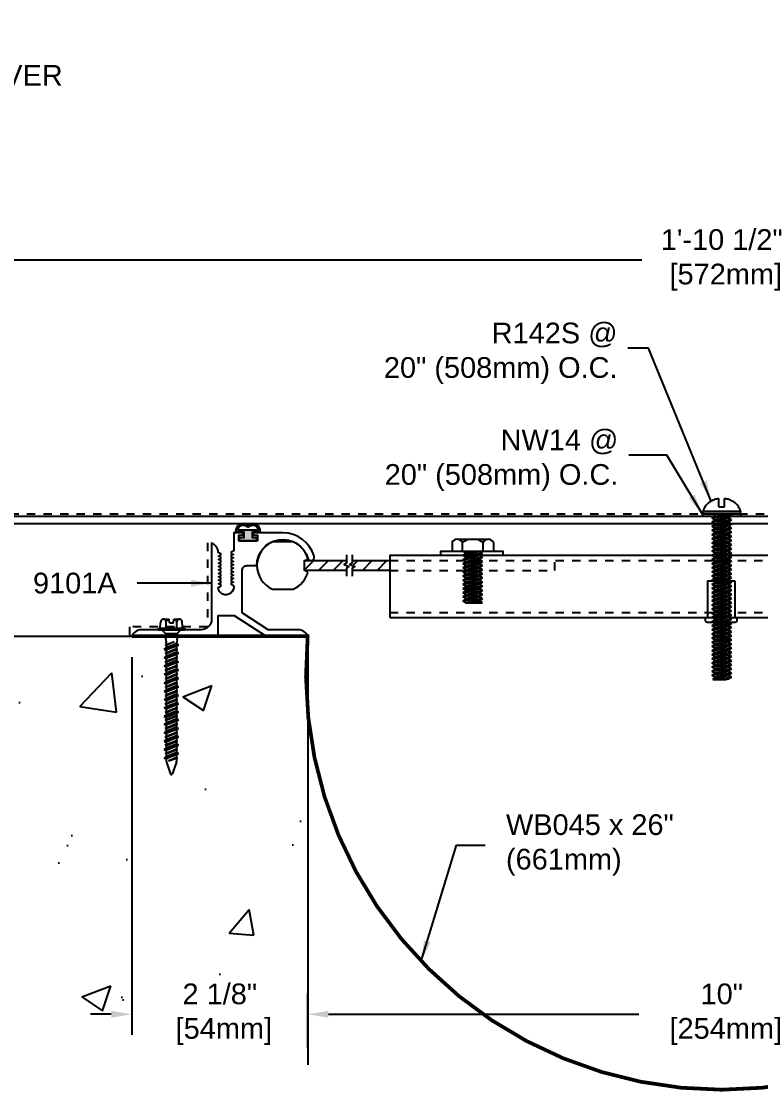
# Model space of a CAD drawing. Header units: inches. Extents: x -2.7 to 69.1, y 1.3 to 14.2.
# Drawn here: x 3.97 to 12.9, y 1.27 to 14.19 of the extents above; entities that cross this region are included whole.
import ezdxf

# ---------------------------------------------------------------- set-up
doc = ezdxf.new("R2010")
doc.units = ezdxf.units.IN
doc.header["$LTSCALE"] = 0.25
doc.header["$MEASUREMENT"] = 0
doc.linetypes.add('DASHED2', pattern=[0.375, 0.25, -0.125])
doc.linetypes.add('HIDDEN', pattern=[0.375, 0.25, -0.125])
for name, color, linetype in [('ANCHORS', 4, 'Continuous'), ('CONDITIONS', 1, 'Continuous'), ('DIMENSIONS', 3, 'Continuous'), ('FILLERS', 2, 'Continuous'), ('METALS', 7, 'Continuous'), ('TEXT', 2, 'Continuous')]:
    doc.layers.add(name, color=color, linetype=linetype)
doc.styles.add('ARIAL', font='arial.ttf')
doc.dimstyles.new('ARIAL', dxfattribs={"dimtxt": 0.25, "dimasz": 0.25, "dimexe": 0.25, "dimexo": 0.25, "dimgap": 0.25, "dimtad": 0, "dimtih": 1, "dimtoh": 1, "dimdec": 4, "dimzin": 3, "dimdsep": 46, "dimlunit": 4, "dimtxsty": 'ARIAL', "dimcen": 0.25, "dimadec": 0, "dimazin": 0, "dimtfac": 1, "dimtdec": 4, "dimtofl": 0, "dimtmove": 0, "dimatfit": 3, "dimfxl": 0, "dimfrac": 2, "dimtolj": 1, "dimtzin": 0, "dimarcsym": 0})

# ---------------------------------------------------------------- blocks, each defined once
blk = doc.blocks.new('TH-316134')
for p, q in [((-0.157, 0.019), (0.157, 0.019)), ((-0.157, 0), (-0.157, 0.019)), ((-0.157, 0), (0.157, 0)), ((-0.135, 0.029), (-0.129, 0.1)), ((-0.115, 0), (-0.07, -0.045)), ((-0.097, 0.127), (-0.027, 0.127)), ((-0.065, 0.019), (-0.065, 0.1)), ((-0.023, 0.083), (-0.027, 0.127)), ((-0.023, 0.083), (0.023, 0.083)), ((0.023, 0.083), (0.027, 0.127)), ((0.027, 0.127), (0.097, 0.127)), ((0.064, 0.019), (0.064, 0.1)), ((0.115, 0), (0.07, -0.045)), ((0.135, 0.029), (0.129, 0.1)), ((0.157, 0.019), (0.157, 0)), ((-0.07, -0.045), (0.07, -0.045)), ((-0.07, -0.045), (-0.07, -0.112)), ((-0.069, -0.122), (-0.063, -0.148)), ((0.069, -0.122), (0.063, -0.148)), ((0.07, -0.045), (0.07, -0.112)), ((-0.086, -0.234), (0.086, -0.184)), ((-0.086, -0.234), (-0.062, -0.221)), ((-0.086, -0.234), (-0.062, -0.247)), ((-0.074, -0.184), (0.032, -0.147)), ((-0.074, -0.184), (-0.062, -0.177)), ((-0.074, -0.184), (-0.062, -0.19)), ((-0.074, -0.285), (0.074, -0.234)), ((0.032, -0.147), (-0.062, -0.19)), ((-0.062, -0.177), (0.032, -0.147)), ((-0.062, -0.157), (-0.062, -0.177)), ((0.062, -0.171), (-0.062, -0.221)), ((-0.062, -0.19), (-0.062, -0.221)), ((0.062, -0.197), (-0.062, -0.247)), ((-0.062, -0.279), (0.062, -0.228)), ((0.062, -0.241), (-0.062, -0.291)), ((-0.062, -0.247), (-0.062, -0.279)), ((0.062, -0.157), (0.062, -0.171)), ((0.086, -0.184), (0.062, -0.171)), ((0.086, -0.184), (0.062, -0.197)), ((0.062, -0.197), (0.062, -0.228)), ((0.074, -0.234), (0.062, -0.228)), ((0.074, -0.234), (0.062, -0.241)), ((0.062, -0.241), (0.062, -0.272)), ((-0.086, -0.336), (0.086, -0.285)), ((-0.086, -0.336), (-0.062, -0.323)), ((-0.086, -0.336), (-0.062, -0.349)), ((-0.086, -0.437), (0.086, -0.387)), ((-0.074, -0.285), (-0.062, -0.279)), ((-0.074, -0.285), (-0.062, -0.291)), ((-0.074, -0.387), (0.074, -0.336)), ((-0.074, -0.387), (-0.062, -0.381)), ((-0.074, -0.387), (-0.062, -0.393)), ((0.062, -0.272), (-0.062, -0.323)), ((-0.062, -0.291), (-0.062, -0.323)), ((0.062, -0.298), (-0.062, -0.349)), ((-0.062, -0.381), (0.062, -0.33)), ((0.062, -0.342), (-0.062, -0.393)), ((-0.062, -0.349), (-0.062, -0.381)), ((0.062, -0.374), (-0.062, -0.425)), ((0.086, -0.285), (0.062, -0.272)), ((0.086, -0.285), (0.062, -0.298)), ((0.062, -0.298), (0.062, -0.33)), ((0.074, -0.336), (0.062, -0.33)), ((0.074, -0.336), (0.062, -0.342)), ((0.062, -0.342), (0.062, -0.374)), ((0.086, -0.387), (0.062, -0.374)), ((0.086, -0.387), (0.062, -0.4)), ((-0.086, -0.437), (-0.062, -0.425)), ((-0.086, -0.437), (-0.062, -0.45)), ((-0.086, -0.539), (0.086, -0.488)), ((-0.074, -0.488), (0.074, -0.437)), ((-0.074, -0.488), (-0.062, -0.482)), ((-0.074, -0.488), (-0.062, -0.494)), ((-0.062, -0.393), (-0.062, -0.425)), ((0.062, -0.4), (-0.062, -0.45)), ((-0.062, -0.482), (0.062, -0.431)), ((0.062, -0.444), (-0.062, -0.494)), ((-0.062, -0.45), (-0.062, -0.482)), ((0.062, -0.475), (-0.062, -0.526)), ((-0.062, -0.494), (-0.062, -0.526)), ((0.062, -0.501), (-0.062, -0.552)), ((0.062, -0.4), (0.062, -0.431)), ((0.074, -0.437), (0.062, -0.431)), ((0.074, -0.437), (0.062, -0.444)), ((0.062, -0.444), (0.062, -0.475)), ((0.086, -0.488), (0.062, -0.475)), ((0.086, -0.488), (0.062, -0.501)), ((0.062, -0.501), (0.062, -0.533)), ((-0.086, -0.539), (-0.062, -0.526)), ((-0.086, -0.539), (-0.062, -0.552)), ((-0.086, -0.641), (0.086, -0.59)), ((-0.086, -0.641), (-0.062, -0.628)), ((-0.086, -0.641), (-0.062, -0.654)), ((-0.074, -0.59), (0.074, -0.539)), ((-0.074, -0.59), (-0.062, -0.584)), ((-0.074, -0.59), (-0.062, -0.596)), ((-0.074, -0.691), (0.074, -0.641)), ((-0.062, -0.584), (0.062, -0.533)), ((0.062, -0.545), (-0.062, -0.596)), ((-0.062, -0.552), (-0.062, -0.584)), ((0.062, -0.577), (-0.062, -0.628)), ((-0.062, -0.596), (-0.062, -0.628)), ((0.062, -0.603), (-0.062, -0.654)), ((-0.062, -0.685), (0.062, -0.634)), ((0.074, -0.539), (0.062, -0.533)), ((0.074, -0.539), (0.062, -0.545)), ((0.062, -0.545), (0.062, -0.577)), ((0.086, -0.59), (0.062, -0.577)), ((0.086, -0.59), (0.062, -0.603)), ((0.062, -0.603), (0.062, -0.634)), ((0.074, -0.641), (0.062, -0.634)), ((0.074, -0.641), (0.062, -0.647)), ((-0.086, -0.742), (0.086, -0.691)), ((-0.086, -0.742), (-0.062, -0.729)), ((-0.086, -0.742), (-0.062, -0.755)), ((-0.074, -0.691), (-0.062, -0.685)), ((-0.074, -0.691), (-0.062, -0.698)), ((-0.074, -0.793), (0.074, -0.742)), ((0.062, -0.647), (-0.062, -0.698)), ((-0.062, -0.654), (-0.062, -0.685)), ((0.062, -0.678), (-0.062, -0.729)), ((-0.062, -0.698), (-0.062, -0.729)), ((0.062, -0.704), (-0.062, -0.755)), ((-0.062, -0.787), (0.062, -0.736)), ((0.062, -0.748), (-0.062, -0.799)), ((-0.062, -0.755), (-0.062, -0.787)), ((0.062, -0.647), (0.062, -0.678)), ((0.086, -0.691), (0.062, -0.678)), ((0.086, -0.691), (0.062, -0.704)), ((0.062, -0.704), (0.062, -0.736)), ((0.074, -0.742), (0.062, -0.736)), ((0.074, -0.742), (0.062, -0.748)), ((0.062, -0.748), (0.062, -0.78)), ((-0.086, -0.844), (0.086, -0.793)), ((-0.086, -0.844), (-0.062, -0.831)), ((-0.086, -0.844), (-0.062, -0.857)), ((-0.086, -0.945), (0.086, -0.895)), ((-0.074, -0.793), (-0.062, -0.787)), ((-0.074, -0.793), (-0.062, -0.799)), ((-0.074, -0.895), (0.074, -0.844)), ((-0.074, -0.895), (-0.062, -0.888)), ((-0.074, -0.895), (-0.062, -0.901)), ((0.062, -0.78), (-0.062, -0.831)), ((-0.062, -0.799), (-0.062, -0.831)), ((0.062, -0.806), (-0.062, -0.857)), ((-0.062, -0.888), (0.062, -0.838)), ((0.062, -0.85), (-0.062, -0.901)), ((-0.062, -0.857), (-0.062, -0.888)), ((0.062, -0.882), (-0.062, -0.932)), ((-0.062, -0.901), (-0.062, -0.932)), ((0.086, -0.793), (0.062, -0.78)), ((0.086, -0.793), (0.062, -0.806)), ((0.062, -0.806), (0.062, -0.838)), ((0.074, -0.844), (0.062, -0.838)), ((0.074, -0.844), (0.062, -0.85)), ((0.062, -0.85), (0.062, -0.882)), ((0.086, -0.895), (0.062, -0.882)), ((0.086, -0.895), (0.062, -0.907)), ((-0.086, -0.945), (-0.062, -0.932)), ((-0.086, -0.945), (-0.062, -0.958)), ((-0.086, -1.047), (0.086, -0.996)), ((-0.074, -0.996), (0.074, -0.945)), ((-0.074, -0.996), (-0.062, -0.99)), ((-0.074, -0.996), (-0.062, -1.002)), ((0.062, -0.907), (-0.062, -0.958)), ((-0.062, -0.99), (0.062, -0.939)), ((0.062, -0.951), (-0.062, -1.002)), ((-0.062, -0.958), (-0.062, -0.99)), ((0.062, -0.983), (-0.062, -1.034)), ((-0.062, -1.002), (-0.062, -1.034)), ((0.062, -1.009), (-0.062, -1.06)), ((-0.062, -1.084), (0.062, -1.033)), ((0.062, -0.907), (0.062, -0.939)), ((0.074, -0.945), (0.062, -0.939)), ((0.074, -0.945), (0.062, -0.951)), ((0.062, -0.951), (0.062, -0.983)), ((0.086, -0.996), (0.062, -0.983)), ((0.086, -0.996), (0.062, -1.009)), ((0.062, -1.001), (0.062, -1.033)), ((0.074, -1.039), (0.062, -1.033)), ((-0.086, -1.047), (-0.062, -1.034)), ((-0.086, -1.047), (-0.062, -1.06)), ((-0.086, -1.141), (0.086, -1.09)), ((-0.086, -1.141), (-0.062, -1.128)), ((-0.086, -1.141), (-0.062, -1.154)), ((-0.074, -1.09), (0.074, -1.039)), ((-0.074, -1.09), (-0.062, -1.084)), ((-0.074, -1.09), (-0.062, -1.096)), ((-0.074, -1.191), (0.074, -1.141)), ((0.062, -1.045), (-0.062, -1.096)), ((-0.062, -1.052), (-0.062, -1.084)), ((0.062, -1.077), (-0.062, -1.128)), ((-0.062, -1.096), (-0.062, -1.128)), ((0.062, -1.103), (-0.062, -1.154)), ((-0.062, -1.185), (0.062, -1.134)), ((0.062, -1.147), (-0.062, -1.198)), ((-0.062, -1.154), (-0.062, -1.185)), ((0.074, -1.039), (0.062, -1.045)), ((0.062, -1.045), (0.062, -1.077)), ((0.086, -1.09), (0.062, -1.077)), ((0.086, -1.09), (0.062, -1.103)), ((0.062, -1.103), (0.062, -1.134)), ((0.074, -1.141), (0.062, -1.134)), ((0.074, -1.141), (0.062, -1.147)), ((0.062, -1.147), (0.062, -1.178)), ((-0.086, -1.242), (0.086, -1.191)), ((-0.086, -1.242), (-0.062, -1.229)), ((-0.086, -1.242), (-0.062, -1.255)), ((-0.074, -1.191), (-0.062, -1.185)), ((-0.074, -1.191), (-0.062, -1.198)), ((-0.074, -1.293), (0.074, -1.242)), ((-0.074, -1.293), (-0.062, -1.287)), ((0.062, -1.178), (-0.062, -1.229)), ((-0.062, -1.198), (-0.062, -1.229)), ((0.062, -1.204), (-0.062, -1.255)), ((-0.062, -1.287), (0.062, -1.236)), ((0.062, -1.248), (-0.062, -1.299)), ((-0.062, -1.255), (-0.062, -1.287)), ((0.062, -1.28), (-0.062, -1.331)), ((0.086, -1.191), (0.062, -1.178)), ((0.086, -1.191), (0.062, -1.204)), ((0.062, -1.204), (0.062, -1.236)), ((0.074, -1.242), (0.062, -1.236)), ((0.074, -1.242), (0.062, -1.248)), ((0.062, -1.248), (0.062, -1.28)), ((0.086, -1.293), (0.062, -1.28)), ((-0.086, -1.344), (0.086, -1.293)), ((-0.086, -1.344), (-0.062, -1.331)), ((-0.086, -1.344), (-0.062, -1.357)), ((-0.086, -1.445), (0.086, -1.395)), ((-0.074, -1.293), (-0.062, -1.299)), ((-0.074, -1.395), (0.074, -1.344)), ((-0.074, -1.395), (-0.062, -1.388)), ((-0.074, -1.395), (-0.062, -1.401)), ((-0.062, -1.299), (-0.062, -1.331)), ((0.062, -1.306), (-0.062, -1.357)), ((-0.062, -1.388), (0.062, -1.338)), ((0.062, -1.35), (-0.062, -1.401)), ((-0.062, -1.357), (-0.062, -1.388)), ((0.062, -1.382), (-0.062, -1.432)), ((-0.062, -1.401), (-0.062, -1.432)), ((0.062, -1.407), (-0.062, -1.458)), ((0.086, -1.293), (0.062, -1.306)), ((0.062, -1.306), (0.062, -1.338)), ((0.074, -1.344), (0.062, -1.338)), ((0.074, -1.344), (0.062, -1.35)), ((0.062, -1.35), (0.062, -1.382)), ((0.086, -1.395), (0.062, -1.382)), ((0.086, -1.395), (0.062, -1.407)), ((0.062, -1.407), (0.062, -1.439)), ((-0.086, -1.445), (-0.062, -1.432)), ((-0.086, -1.445), (-0.062, -1.458)), ((-0.086, -1.547), (0.086, -1.496)), ((-0.086, -1.547), (-0.062, -1.534)), ((-0.086, -1.547), (-0.062, -1.56)), ((-0.074, -1.496), (0.074, -1.445)), ((-0.074, -1.496), (-0.062, -1.49)), ((-0.074, -1.496), (-0.062, -1.502)), ((-0.062, -1.49), (0.062, -1.439)), ((0.062, -1.451), (-0.062, -1.502)), ((-0.062, -1.458), (-0.062, -1.49)), ((0.062, -1.483), (-0.062, -1.534)), ((-0.062, -1.502), (-0.062, -1.534)), ((0.062, -1.509), (-0.062, -1.56)), ((-0.034, -1.584), (0.062, -1.541)), ((-0.034, -1.584), (0.074, -1.547)), ((0.074, -1.445), (0.062, -1.439)), ((0.074, -1.445), (0.062, -1.451)), ((0.062, -1.451), (0.062, -1.483)), ((0.086, -1.496), (0.062, -1.483)), ((0.086, -1.496), (0.062, -1.509)), ((0.062, -1.509), (0.062, -1.541)), ((0.074, -1.547), (0.062, -1.541)), ((0.074, -1.547), (0.062, -1.553)), ((-0.062, -1.56), (-0.062, -1.586)), ((-0.06, -1.601), (-0.01, -1.744)), ((0.062, -1.553), (-0.034, -1.584)), ((0.06, -1.601), (0.01, -1.744)), ((0.062, -1.553), (0.062, -1.586))]:
    blk.add_line(p, q)
for centre, radius, start, end in [((-0.146, 0.03), 0.0112, 270, 355), ((-0.097, 0.095), 0.0327, 9.285, 170.715), ((0, 0.038), 0.0896, 107.4215, 136.0407), ((0, 0.038), 0.0896, 43.9593, 72.5785), ((0.097, 0.095), 0.0327, 9.285, 170.715), ((0.146, 0.03), 0.0112, 185, 270), ((-0.023, -0.112), 0.0465, 180, 191.9357), ((0.023, -0.112), 0.0465, 348.0643, 0), ((-0.109, -0.157), 0.0465, 0, 11.9357), ((0.109, -0.157), 0.0465, 168.0643, 180), ((-0.016, -1.586), 0.0465, 180, 199.3058), ((0.016, -1.586), 0.0465, 340.6942, 0), ((0, -1.739), 0.0106, 204.1001, 335.8999)]:
    blk.add_arc(centre, radius, start, end)
blk = doc.blocks.new('TH316134')
blk.add_blockref('TH-316134', (0, 0))
blk = doc.blocks.new('*D4')
at = {"layer": 'Defpoints', "color": 0}
for p in [(5.307, 6.765), (7.429, 2.202), (7.429, 1.547)]:
    blk.add_point(p, dxfattribs=at)
at = {"layer": 'DIMENSIONS', "color": 0, "lineweight": -2}
for p, q in [((5.307, 6.515), (5.307, 1.952)), ((7.429, 1.797), (7.429, 2.452)), ((5.057, 2.202), (4.807, 2.202)), ((7.679, 2.202), (7.929, 2.202))]:
    blk.add_line(p, q, dxfattribs=at)
at = {"layer": 'DIMENSIONS', "color": 0}
for points in [[(5.057, 2.243), (5.057, 2.16), (5.307, 2.202)], [(7.679, 2.243), (7.679, 2.16), (7.429, 2.202)]]:
    blk.add_solid(points, dxfattribs=at)
at = {"layer": 'DIMENSIONS', "color": 0, "insert": (6.368, 2.202), "char_height": 0.25, "attachment_point": 5, "style": 'ARIAL'}
blk.add_mtext('\\A1;2 1/8"\\P [54mm]', dxfattribs=at)
blk = doc.blocks.new('*D6')
at = {"layer": 'Defpoints', "color": 0}
for p in [(17.429, 2.202), (7.429, 1.547), (17.429, 1.547)]:
    blk.add_point(p, dxfattribs=at)
at = {"layer": 'DIMENSIONS', "color": 0, "lineweight": -2}
for p, q in [((7.429, 1.797), (7.429, 2.452)), ((17.429, 1.797), (17.429, 2.452)), ((7.679, 2.202), (11.426, 2.202)), ((17.179, 2.202), (13.432, 2.202))]:
    blk.add_line(p, q, dxfattribs=at)
at = {"layer": 'DIMENSIONS', "color": 0}
for points in [[(7.679, 2.243), (7.679, 2.16), (7.429, 2.202)], [(17.179, 2.243), (17.179, 2.16), (17.429, 2.202)]]:
    blk.add_solid(points, dxfattribs=at)
at = {"layer": 'DIMENSIONS', "color": 0, "insert": (12.429, 2.202), "char_height": 0.25, "attachment_point": 5, "style": 'ARIAL'}
blk.add_mtext('\\A1;10"\\P [254mm]', dxfattribs=at)
blk = doc.blocks.new('*D7')
at = {"layer": 'Defpoints', "color": 0}
for p in [(23.679, 11.309), (23.679, 8.16), (1.179, 8.125)]:
    blk.add_point(p, dxfattribs=at)
at = {"layer": 'DIMENSIONS', "color": 0, "lineweight": -2}
for p, q in [((1.179, 8.375), (1.179, 11.559)), ((23.679, 8.41), (23.679, 11.559)), ((1.429, 11.309), (11.463, 11.309)), ((23.429, 11.309), (13.396, 11.309))]:
    blk.add_line(p, q, dxfattribs=at)
at = {"layer": 'DIMENSIONS', "color": 0}
for points in [[(1.429, 11.35), (1.429, 11.267), (1.179, 11.309)], [(23.429, 11.35), (23.429, 11.267), (23.679, 11.309)]]:
    blk.add_solid(points, dxfattribs=at)
at = {"layer": 'DIMENSIONS', "color": 0, "insert": (12.429, 11.309), "char_height": 0.25, "attachment_point": 5, "style": 'ARIAL'}
blk.add_mtext('\\A1;1\'-10 1/2"\\P [572mm]', dxfattribs=at)
blk = doc.blocks.new('9101a')
blk.add_lwpolyline([(-0.925, 0.836), (-0.897, 0.822), (-0.925, 0.807), (-0.925, 0.795), (-0.897, 0.78), (-0.925, 0.766), (-0.925, 0.753), (-0.897, 0.739), (-0.925, 0.724), (-0.925, 0.711), (-0.897, 0.697), (-0.925, 0.682), (-0.925, 0.67), (-0.897, 0.655), (-0.925, 0.641), (-0.925, 0.628), (-0.895, 0.613, -1.093785), (-1.08, 0.591), (-1.049, 0.607), (-1.049, 0.62), (-1.077, 0.634), (-1.049, 0.649), (-1.049, 0.661), (-1.077, 0.676), (-1.049, 0.691), (-1.049, 0.703), (-1.077, 0.718), (-1.049, 0.732), (-1.049, 0.745), (-1.077, 0.759), (-1.049, 0.774), (-1.049, 0.786), (-1.077, 0.801), (-1.049, 0.816), (-1.049, 0.828), (-1.077, 0.843), (-1.049, 0.857), (-1.049, 0.87), (-1.077, 0.884), (-1.049, 0.899), (-1.049, 0.911), (-1.077, 0.926), (-1.049, 0.941), (-1.049, 0.953), (-1.077, 0.968), (-1.049, 0.982), (-1.049, 0.995), (-1.08, 1.011, 0.304337), (-1.16, 1.125), (-1.16, 0.205, -0.414214), (-1.285, 0.08), (-2.006, 0.08, 0.310805), (-2.123, 0), (-1.08, 0), (-1.08, 0.25), (-0.89, 0.25), (-0.5, 0), (0, 0, 0.306943), (-0.115, 0.08), (-0.477, 0.08), (-0.793, 0.283), (-0.793, 0.792, -0.414214), (-0.731, 0.854), (-0.616, 0.854, -0.865696), (0.001, 0.944, 1), (0.078, 0.966, 0.330951), (-0.301, 1.25), (-0.658, 1.25), (-0.658, 1.22), (-0.608, 1.22), (-0.608, 1.152), (-0.833, 1.152), (-0.833, 1.22), (-0.783, 1.22), (-0.783, 1.25), (-0.893, 1.25), (-0.893, 1.032), (-0.925, 1.016), (-0.925, 1.003), (-0.897, 0.989), (-0.925, 0.974), (-0.925, 0.961), (-0.897, 0.947), (-0.925, 0.932), (-0.925, 0.92), (-0.897, 0.905), (-0.925, 0.891), (-0.925, 0.878), (-0.897, 0.864), (-0.925, 0.849)], format="xyb", close=True)
blk = doc.blocks.new('RIVNUT')
for p, q in [((-0.143, 0.381), (-0.143, -0.063)), ((-0.143, 0.381), (0.189, 0.381)), ((0.189, 0.381), (0.189, -0.063)), ((-0.144, -0.119), (0.191, -0.119)), ((-0.143, -0.063), (0.189, -0.063))]:
    blk.add_line(p, q)
for centre, start, end in [((-0.143, -0.091), 90, 267.037), ((0.189, -0.091), 272.963, 90)]:
    blk.add_arc(centre, 0.028, start, end)
blk = doc.blocks.new('NW14')
blk.add_hatch(color=256).paths.add_polyline_path([(0.2325, -0.03), (0.2325, 0), (-0.2325, 0), (-0.2325, -0.03)])
blk.add_lwpolyline([(-0.2325, -0.03), (0.2325, -0.03), (0.2325, 0), (-0.2325, 0)], close=True)
blk = doc.blocks.new('H1458S')
for p, q in [((-0.188, 0.144), (0.187, 0.144)), ((-0.25, 0.104), (-0.25, 0)), ((-0.25, 0), (0.25, 0)), ((-0.125, 0), (-0.125, 0.104)), ((-0.119, 0), (-0.085, -0.02)), ((-0.085, -0.02), (0.048, 0)), ((0.125, 0), (0.125, 0.104)), ((0.25, 0.104), (0.25, 0)), ((-0.119, -0.05), (0.119, -0.025)), ((-0.119, -0.05), (-0.085, -0.03)), ((-0.119, -0.05), (-0.085, -0.07)), ((-0.119, -0.1), (0.119, -0.075)), ((-0.119, -0.1), (-0.085, -0.08)), ((-0.119, -0.1), (-0.085, -0.12)), ((-0.119, -0.15), (0.119, -0.125)), ((-0.085, -0.03), (0.085, -0.005)), ((-0.085, -0.02), (-0.085, -0.03)), ((-0.085, -0.07), (0.085, -0.045)), ((-0.085, -0.08), (0.085, -0.055)), ((-0.085, -0.07), (-0.085, -0.08)), ((-0.085, -0.12), (0.085, -0.095)), ((-0.085, -0.13), (0.085, -0.105)), ((-0.085, -0.12), (-0.085, -0.13)), ((0.094, 0), (0.085, -0.005)), ((0.119, -0.025), (0.085, -0.005)), ((0.119, -0.025), (0.085, -0.045)), ((0.085, -0.045), (0.085, -0.055)), ((0.119, -0.075), (0.085, -0.055)), ((0.119, -0.075), (0.085, -0.095)), ((0.085, -0.095), (0.085, -0.105)), ((0.119, -0.125), (0.085, -0.105)), ((0.119, -0.125), (0.085, -0.145)), ((-0.119, -0.15), (-0.085, -0.13)), ((-0.119, -0.15), (-0.085, -0.17)), ((-0.119, -0.2), (0.119, -0.175)), ((-0.119, -0.2), (-0.085, -0.18)), ((-0.119, -0.2), (-0.085, -0.22)), ((-0.119, -0.25), (0.119, -0.225)), ((-0.119, -0.25), (-0.085, -0.23)), ((-0.119, -0.25), (-0.085, -0.27)), ((-0.085, -0.17), (0.085, -0.145)), ((-0.085, -0.18), (0.085, -0.155)), ((-0.085, -0.17), (-0.085, -0.18)), ((-0.085, -0.22), (0.085, -0.195)), ((-0.085, -0.23), (0.085, -0.205)), ((-0.085, -0.22), (-0.085, -0.23)), ((-0.085, -0.27), (0.085, -0.245)), ((-0.085, -0.28), (0.085, -0.255)), ((0.085, -0.145), (0.085, -0.155)), ((0.119, -0.175), (0.085, -0.155)), ((0.119, -0.175), (0.085, -0.195)), ((0.085, -0.195), (0.085, -0.205)), ((0.119, -0.225), (0.085, -0.205)), ((0.119, -0.225), (0.085, -0.245)), ((0.085, -0.245), (0.085, -0.255)), ((0.119, -0.275), (0.085, -0.255)), ((-0.119, -0.3), (0.119, -0.275)), ((-0.119, -0.3), (-0.085, -0.28)), ((-0.119, -0.3), (-0.085, -0.32)), ((-0.119, -0.35), (0.119, -0.325)), ((-0.119, -0.35), (-0.085, -0.33)), ((-0.119, -0.35), (-0.085, -0.37)), ((-0.119, -0.4), (0.119, -0.375)), ((-0.119, -0.4), (-0.085, -0.38)), ((-0.085, -0.27), (-0.085, -0.28)), ((-0.085, -0.32), (0.085, -0.295)), ((-0.085, -0.33), (0.085, -0.305)), ((-0.085, -0.32), (-0.085, -0.33)), ((-0.085, -0.37), (0.085, -0.345)), ((-0.085, -0.38), (0.085, -0.355)), ((-0.085, -0.37), (-0.085, -0.38)), ((0.119, -0.275), (0.085, -0.295)), ((0.085, -0.295), (0.085, -0.305)), ((0.119, -0.325), (0.085, -0.305)), ((0.119, -0.325), (0.085, -0.345)), ((0.085, -0.345), (0.085, -0.355)), ((0.119, -0.375), (0.085, -0.355)), ((0.119, -0.375), (0.085, -0.395)), ((-0.119, -0.4), (-0.085, -0.42)), ((-0.119, -0.45), (0.119, -0.425)), ((-0.119, -0.45), (-0.085, -0.43)), ((-0.119, -0.45), (-0.085, -0.47)), ((-0.119, -0.5), (0.119, -0.475)), ((-0.119, -0.5), (-0.085, -0.48)), ((-0.119, -0.5), (-0.085, -0.52)), ((-0.085, -0.42), (0.085, -0.395)), ((-0.085, -0.43), (0.085, -0.405)), ((-0.085, -0.42), (-0.085, -0.43)), ((-0.085, -0.47), (0.085, -0.445)), ((-0.085, -0.48), (0.085, -0.455)), ((-0.085, -0.47), (-0.085, -0.48)), ((-0.085, -0.52), (0.085, -0.495)), ((-0.085, -0.53), (0.085, -0.505)), ((0.085, -0.395), (0.085, -0.405)), ((0.119, -0.425), (0.085, -0.405)), ((0.119, -0.425), (0.085, -0.445)), ((0.085, -0.445), (0.085, -0.455)), ((0.119, -0.475), (0.085, -0.455)), ((0.119, -0.475), (0.085, -0.495)), ((0.085, -0.495), (0.085, -0.505)), ((0.119, -0.525), (0.085, -0.505)), ((-0.119, -0.55), (0.119, -0.525)), ((-0.119, -0.55), (-0.085, -0.53)), ((-0.119, -0.55), (-0.085, -0.57)), ((-0.119, -0.6), (0.119, -0.575)), ((-0.119, -0.6), (-0.085, -0.58)), ((-0.119, -0.6), (-0.085, -0.62)), ((-0.085, -0.52), (-0.085, -0.53)), ((-0.085, -0.57), (0.085, -0.545)), ((-0.085, -0.58), (0.085, -0.555)), ((-0.085, -0.57), (-0.085, -0.58)), ((-0.085, -0.62), (0.085, -0.595)), ((-0.085, -0.62), (-0.085, -0.625)), ((-0.085, -0.625), (0.119, -0.625)), ((-0.048, -0.625), (0.085, -0.605)), ((0.119, -0.525), (0.085, -0.545)), ((0.085, -0.545), (0.085, -0.555)), ((0.119, -0.575), (0.085, -0.555)), ((0.119, -0.575), (0.085, -0.595)), ((0.085, -0.595), (0.085, -0.605)), ((0.119, -0.625), (0.085, -0.605))]:
    blk.add_line(p, q)
for centre, radius, start, end in [((-0.188, 0.075), 0.0688, 24.7615, 155.2385), ((0, -0.071), 0.215, 54.5107, 125.4893), ((0.187, 0.075), 0.0688, 24.7615, 155.2385)]:
    blk.add_arc(centre, radius, start, end)
blk = doc.blocks.new('SB22')
at = {"layer": 'METALS'}
h = blk.add_hatch(dxfattribs=at)
h.set_pattern_fill('ANSI31', color=256, style=0)
h.paths.add_polyline_path([(8.422, 7.559), (8.422, 7.679), (7.968, 7.679), (7.968, 7.649), (7.939, 7.63), (7.997, 7.608), (7.968, 7.589), (7.968, 7.559)])
h.paths.add_polyline_path([(7.869, 7.63), (7.898, 7.649), (7.898, 7.679), (7.391, 7.679), (7.391, 7.559), (7.898, 7.559), (7.898, 7.589), (7.927, 7.608)])
blk.add_line((8.422, 6.992), (14.421, 6.992))
blk.add_lwpolyline([(7.432, 7.545), (7.391, 7.559), (7.391, 7.679), (7.432, 7.694, 0.233897), (7.254, 7.906), (7.004, 7.906, 0.654654), (7.004, 7.333), (7.254, 7.333, 0.233897)], format="xyb", close=True)
blk.add_lwpolyline([(9.037, 7.742), (9.037, 7.794), (9.787, 7.794), (9.787, 7.742)], close=True)
for points in [[(7.898, 7.749), (7.898, 7.649), (7.869, 7.63), (7.927, 7.608), (7.898, 7.589), (7.898, 7.489)], [(7.968, 7.749), (7.968, 7.649), (7.939, 7.63), (7.997, 7.608), (7.968, 7.589), (7.968, 7.489)]]:
    blk.add_lwpolyline(points)
at = {"layer": 'METALS', "linetype": 'HIDDEN'}
for p, q in [((8.422, 7.679), (16.421, 7.679)), ((8.422, 7.053), (16.421, 7.053))]:
    blk.add_line(p, q, dxfattribs=at)
at = {"layer": 'METALS'}
for points in [[(7.898, 7.559), (7.391, 7.559), (7.391, 7.679), (7.898, 7.679)], [(7.968, 7.679), (8.422, 7.679), (8.422, 7.559), (7.968, 7.559)]]:
    blk.add_lwpolyline(points, dxfattribs=at)
blk.add_lwpolyline([(8.422, 6.992), (16.421, 6.992), (16.421, 7.742), (8.422, 7.742)], close=True, dxfattribs=at)
at = {"layer": 'METALS', "linetype": 'HIDDEN'}
blk.add_lwpolyline([(8.422, 7.559), (10.413, 7.559), (10.413, 7.679)], dxfattribs=at)
at = {"layer": 'ANCHORS'}
blk.add_blockref('H1458S', (9.422, 7.794), dxfattribs=at)
blk = doc.blocks.new('WB045')
at = {"layer": 'FILLERS', "const_width": 0.045}
blk.add_lwpolyline([(5.307, 6.765), (7.449, 6.765)], dxfattribs=at)
blk.add_lwpolyline([(7.429, 6.765, 1.094849), (17.429, 6.765)], format="xyb", dxfattribs=at)
blk = doc.blocks.new('V3R')
h = blk.add_hatch(color=256)
h.paths.add_polyline_path([(16.202, 8.027), (16.3, 8.027, 0.622111), (16.159, 8.11, -0.142696), (16.141, 8.11, 0.622111), (16, 8.027), (16.097, 8.027), (16.097, 7.952), (16.042, 7.952), (16.042, 7.917), (16.257, 7.917), (16.257, 7.952), (16.202, 7.952)])
h.paths.add_polyline_path([(16.025, 8.052, -0.564406), (16.139, 8.086, 0.17356), (16.16, 8.086, -0.564406), (16.275, 8.052)], flags=16)
for points in [[(16.257, 7.917), (16.042, 7.917), (16.042, 7.952), (16.097, 7.952), (16.097, 8.027), (16, 8.027, -0.622111), (16.141, 8.11, 0.142696), (16.159, 8.11, -0.622111), (16.3, 8.027), (16.202, 8.027), (16.202, 7.952), (16.257, 7.952)], [(16.139, 8.086, 0.17356), (16.16, 8.086, -0.564406), (16.275, 8.052), (16.025, 8.052, -0.564406)]]:
    blk.add_lwpolyline(points, format="xyb", close=True)
blk = doc.blocks.new('R142')
for p, q in [((-0.034, 0.082), (-0.034, 0.182)), ((0.034, 0.082), (0.034, 0.182)), ((-0.226, 0.031), (0.226, 0.031)), ((-0.226, 0.031), (-0.22, 0)), ((-0.22, 0), (0.22, 0)), ((-0.085, 0), (-0.085, -0.03)), ((-0.034, 0.082), (0.034, 0.082)), ((0.085, 0), (0.085, -0.005)), ((0.226, 0.031), (0.22, 0)), ((-0.119, -0.05), (0.119, -0.025)), ((-0.119, -0.05), (-0.085, -0.03)), ((-0.119, -0.05), (-0.085, -0.07)), ((-0.119, -0.1), (0.119, -0.075)), ((-0.119, -0.1), (-0.085, -0.08)), ((-0.119, -0.1), (-0.085, -0.12)), ((-0.119, -0.15), (0.119, -0.125)), ((-0.085, -0.03), (0.085, -0.005)), ((-0.085, -0.07), (0.085, -0.045)), ((-0.085, -0.08), (0.085, -0.055)), ((-0.085, -0.07), (-0.085, -0.08)), ((-0.085, -0.12), (0.085, -0.095)), ((-0.085, -0.13), (0.085, -0.105)), ((-0.085, -0.12), (-0.085, -0.13)), ((0.119, -0.025), (0.085, -0.005)), ((0.119, -0.025), (0.085, -0.045)), ((0.085, -0.045), (0.085, -0.055)), ((0.119, -0.075), (0.085, -0.055)), ((0.119, -0.075), (0.085, -0.095)), ((0.085, -0.095), (0.085, -0.105)), ((0.119, -0.125), (0.085, -0.105)), ((0.119, -0.125), (0.085, -0.145)), ((-0.119, -0.15), (-0.085, -0.13)), ((-0.119, -0.15), (-0.085, -0.17)), ((-0.119, -0.2), (0.119, -0.175)), ((-0.119, -0.2), (-0.085, -0.18)), ((-0.119, -0.2), (-0.085, -0.22)), ((-0.119, -0.25), (0.119, -0.225)), ((-0.119, -0.25), (-0.085, -0.23)), ((-0.119, -0.25), (-0.085, -0.27)), ((-0.085, -0.17), (0.085, -0.145)), ((-0.085, -0.18), (0.085, -0.155)), ((-0.085, -0.17), (-0.085, -0.18)), ((-0.085, -0.22), (0.085, -0.195)), ((-0.085, -0.23), (0.085, -0.205)), ((-0.085, -0.22), (-0.085, -0.23)), ((-0.085, -0.27), (0.085, -0.245)), ((-0.085, -0.28), (0.085, -0.255)), ((0.085, -0.145), (0.085, -0.155)), ((0.119, -0.175), (0.085, -0.155)), ((0.119, -0.175), (0.085, -0.195)), ((0.085, -0.195), (0.085, -0.205)), ((0.119, -0.225), (0.085, -0.205)), ((0.119, -0.225), (0.085, -0.245)), ((0.085, -0.245), (0.085, -0.255)), ((0.119, -0.275), (0.085, -0.255)), ((-0.119, -0.3), (0.119, -0.275)), ((-0.119, -0.3), (-0.085, -0.28)), ((-0.119, -0.3), (-0.085, -0.32)), ((-0.119, -0.35), (0.119, -0.325)), ((-0.119, -0.35), (-0.085, -0.33)), ((-0.119, -0.35), (-0.085, -0.37)), ((-0.119, -0.4), (0.119, -0.375)), ((-0.119, -0.4), (-0.085, -0.38)), ((-0.085, -0.27), (-0.085, -0.28)), ((-0.085, -0.32), (0.085, -0.295)), ((-0.085, -0.33), (0.085, -0.305)), ((-0.085, -0.32), (-0.085, -0.33)), ((-0.085, -0.37), (0.085, -0.345)), ((-0.085, -0.38), (0.085, -0.355)), ((-0.085, -0.37), (-0.085, -0.38)), ((0.119, -0.275), (0.085, -0.295)), ((0.085, -0.295), (0.085, -0.305)), ((0.119, -0.325), (0.085, -0.305)), ((0.119, -0.325), (0.085, -0.345)), ((0.085, -0.345), (0.085, -0.355)), ((0.119, -0.375), (0.085, -0.355)), ((0.119, -0.375), (0.085, -0.395)), ((-0.119, -0.4), (-0.085, -0.42)), ((-0.119, -0.45), (0.119, -0.425)), ((-0.119, -0.45), (-0.085, -0.43)), ((-0.119, -0.45), (-0.085, -0.47)), ((-0.119, -0.5), (0.119, -0.475)), ((-0.119, -0.5), (-0.085, -0.48)), ((-0.119, -0.5), (-0.085, -0.52)), ((-0.085, -0.42), (0.085, -0.395)), ((-0.085, -0.43), (0.085, -0.405)), ((-0.085, -0.42), (-0.085, -0.43)), ((-0.085, -0.47), (0.085, -0.445)), ((-0.085, -0.48), (0.085, -0.455)), ((-0.085, -0.47), (-0.085, -0.48)), ((-0.085, -0.52), (0.085, -0.495)), ((-0.085, -0.53), (0.085, -0.505)), ((0.085, -0.395), (0.085, -0.405)), ((0.119, -0.425), (0.085, -0.405)), ((0.119, -0.425), (0.085, -0.445)), ((0.085, -0.445), (0.085, -0.455)), ((0.119, -0.475), (0.085, -0.455)), ((0.119, -0.475), (0.085, -0.495)), ((0.085, -0.495), (0.085, -0.505)), ((0.119, -0.525), (0.085, -0.505)), ((-0.119, -0.55), (0.119, -0.525)), ((-0.119, -0.55), (-0.085, -0.53)), ((-0.119, -0.55), (-0.085, -0.57)), ((-0.119, -0.6), (0.119, -0.575)), ((-0.119, -0.6), (-0.085, -0.58)), ((-0.119, -0.6), (-0.085, -0.62)), ((-0.119, -0.65), (0.119, -0.625)), ((-0.119, -0.65), (-0.085, -0.63)), ((-0.085, -0.52), (-0.085, -0.53)), ((-0.085, -0.57), (0.085, -0.545)), ((-0.085, -0.58), (0.085, -0.555)), ((-0.085, -0.57), (-0.085, -0.58)), ((-0.085, -0.62), (0.085, -0.595)), ((-0.085, -0.63), (0.085, -0.605)), ((-0.085, -0.62), (-0.085, -0.63)), ((-0.085, -0.67), (0.085, -0.645)), ((0.119, -0.525), (0.085, -0.545)), ((0.085, -0.545), (0.085, -0.555)), ((0.119, -0.575), (0.085, -0.555)), ((0.119, -0.575), (0.085, -0.595)), ((0.085, -0.595), (0.085, -0.605)), ((0.119, -0.625), (0.085, -0.605)), ((0.119, -0.625), (0.085, -0.645)), ((0.085, -0.645), (0.085, -0.655)), ((-0.119, -0.65), (-0.085, -0.67)), ((-0.119, -0.7), (0.119, -0.675)), ((-0.119, -0.7), (-0.085, -0.68)), ((-0.119, -0.7), (-0.085, -0.72)), ((-0.119, -0.75), (0.119, -0.725)), ((-0.119, -0.75), (-0.085, -0.73)), ((-0.119, -0.75), (-0.085, -0.77)), ((-0.119, -0.8), (0.119, -0.775)), ((-0.085, -0.68), (0.085, -0.655)), ((-0.085, -0.67), (-0.085, -0.68)), ((-0.085, -0.72), (0.085, -0.695)), ((-0.085, -0.73), (0.085, -0.705)), ((-0.085, -0.72), (-0.085, -0.73)), ((-0.085, -0.77), (0.085, -0.745)), ((-0.085, -0.78), (0.085, -0.755)), ((-0.085, -0.77), (-0.085, -0.78)), ((0.119, -0.675), (0.085, -0.655)), ((0.119, -0.675), (0.085, -0.695)), ((0.085, -0.695), (0.085, -0.705)), ((0.119, -0.725), (0.085, -0.705)), ((0.119, -0.725), (0.085, -0.745)), ((0.085, -0.745), (0.085, -0.755)), ((0.119, -0.775), (0.085, -0.755)), ((0.119, -0.775), (0.085, -0.795)), ((-0.119, -0.8), (-0.085, -0.78)), ((-0.119, -0.8), (-0.085, -0.82)), ((-0.119, -0.85), (0.119, -0.825)), ((-0.119, -0.85), (-0.085, -0.83)), ((-0.119, -0.85), (-0.085, -0.87)), ((-0.119, -0.9), (0.119, -0.875)), ((-0.119, -0.9), (-0.085, -0.88)), ((-0.119, -0.9), (-0.085, -0.92)), ((-0.085, -0.82), (0.085, -0.795)), ((-0.085, -0.83), (0.085, -0.805)), ((-0.085, -0.82), (-0.085, -0.83)), ((-0.085, -0.87), (0.085, -0.845)), ((-0.085, -0.88), (0.085, -0.855)), ((-0.085, -0.87), (-0.085, -0.88)), ((-0.085, -0.92), (0.085, -0.895)), ((0.085, -0.795), (0.085, -0.805)), ((0.119, -0.825), (0.085, -0.805)), ((0.119, -0.825), (0.085, -0.845)), ((0.085, -0.845), (0.085, -0.855)), ((0.119, -0.875), (0.085, -0.855)), ((0.119, -0.875), (0.085, -0.895)), ((0.085, -0.895), (0.085, -0.905)), ((-0.119, -0.95), (0.119, -0.925)), ((-0.119, -0.95), (-0.085, -0.93)), ((-0.119, -0.95), (-0.085, -0.97)), ((-0.119, -1), (0.119, -0.975)), ((-0.119, -1), (-0.085, -0.98)), ((-0.119, -1), (-0.085, -1.02)), ((-0.119, -1.05), (0.119, -1.025)), ((-0.119, -1.05), (-0.085, -1.03)), ((-0.085, -0.93), (0.085, -0.905)), ((-0.085, -0.92), (-0.085, -0.93)), ((-0.085, -0.97), (0.085, -0.945)), ((-0.085, -0.98), (0.085, -0.955)), ((-0.085, -0.97), (-0.085, -0.98)), ((-0.085, -1.02), (0.085, -0.995)), ((-0.085, -1.03), (0.085, -1.005)), ((-0.085, -1.02), (-0.085, -1.03)), ((0.119, -0.925), (0.085, -0.905)), ((0.119, -0.925), (0.085, -0.945)), ((0.085, -0.945), (0.085, -0.955)), ((0.119, -0.975), (0.085, -0.955)), ((0.119, -0.975), (0.085, -0.995)), ((0.085, -0.995), (0.085, -1.005)), ((0.119, -1.025), (0.085, -1.005)), ((0.119, -1.025), (0.085, -1.045)), ((-0.119, -1.05), (-0.085, -1.07)), ((-0.119, -1.1), (0.119, -1.075)), ((-0.119, -1.1), (-0.085, -1.08)), ((-0.119, -1.1), (-0.085, -1.12)), ((-0.119, -1.15), (0.119, -1.125)), ((-0.119, -1.15), (-0.085, -1.13)), ((-0.119, -1.15), (-0.085, -1.17)), ((-0.085, -1.07), (0.085, -1.045)), ((-0.085, -1.08), (0.085, -1.055)), ((-0.085, -1.07), (-0.085, -1.08)), ((-0.085, -1.12), (0.085, -1.095)), ((-0.085, -1.13), (0.085, -1.105)), ((-0.085, -1.12), (-0.085, -1.13)), ((-0.085, -1.17), (0.085, -1.145)), ((-0.085, -1.18), (0.085, -1.155)), ((0.085, -1.045), (0.085, -1.055)), ((0.119, -1.075), (0.085, -1.055)), ((0.119, -1.075), (0.085, -1.095)), ((0.085, -1.095), (0.085, -1.105)), ((0.119, -1.125), (0.085, -1.105)), ((0.119, -1.125), (0.085, -1.145)), ((0.085, -1.145), (0.085, -1.155)), ((0.119, -1.175), (0.085, -1.155)), ((-0.119, -1.2), (0.119, -1.175)), ((-0.119, -1.2), (-0.085, -1.18)), ((-0.119, -1.2), (-0.085, -1.22)), ((-0.119, -1.25), (0.119, -1.225)), ((-0.119, -1.25), (-0.085, -1.23)), ((-0.119, -1.25), (-0.085, -1.27)), ((-0.119, -1.3), (0.119, -1.275)), ((-0.119, -1.3), (-0.085, -1.28)), ((-0.085, -1.17), (-0.085, -1.18)), ((-0.085, -1.22), (0.085, -1.195)), ((-0.085, -1.23), (0.085, -1.205)), ((-0.085, -1.22), (-0.085, -1.23)), ((-0.085, -1.27), (0.085, -1.245)), ((-0.085, -1.28), (0.085, -1.255)), ((-0.085, -1.27), (-0.085, -1.28)), ((0.119, -1.175), (0.085, -1.195)), ((0.085, -1.195), (0.085, -1.205)), ((0.119, -1.225), (0.085, -1.205)), ((0.119, -1.225), (0.085, -1.245)), ((0.085, -1.245), (0.085, -1.255)), ((0.119, -1.275), (0.085, -1.255)), ((0.119, -1.275), (0.085, -1.295)), ((-0.119, -1.3), (-0.085, -1.32)), ((-0.119, -1.35), (0.119, -1.325)), ((-0.119, -1.35), (-0.085, -1.33)), ((-0.119, -1.35), (-0.085, -1.37)), ((-0.119, -1.4), (0.119, -1.375)), ((-0.119, -1.4), (-0.085, -1.38)), ((-0.119, -1.4), (-0.085, -1.42)), ((-0.085, -1.32), (0.085, -1.295)), ((-0.085, -1.33), (0.085, -1.305)), ((-0.085, -1.32), (-0.085, -1.33)), ((-0.085, -1.37), (0.085, -1.345)), ((-0.085, -1.38), (0.085, -1.355)), ((-0.085, -1.37), (-0.085, -1.38)), ((-0.085, -1.42), (0.085, -1.395)), ((-0.085, -1.43), (0.085, -1.405)), ((-0.085, -1.42), (-0.085, -1.43)), ((0.085, -1.295), (0.085, -1.305)), ((0.119, -1.325), (0.085, -1.305)), ((0.119, -1.325), (0.085, -1.345)), ((0.085, -1.345), (0.085, -1.355)), ((0.119, -1.375), (0.085, -1.355)), ((0.119, -1.375), (0.085, -1.395)), ((0.085, -1.395), (0.085, -1.405)), ((0.119, -1.425), (0.085, -1.405)), ((-0.119, -1.45), (0.119, -1.425)), ((-0.119, -1.45), (-0.085, -1.43)), ((-0.119, -1.45), (-0.085, -1.47)), ((-0.119, -1.5), (0.119, -1.475)), ((-0.119, -1.5), (-0.085, -1.48)), ((-0.119, -1.5), (-0.085, -1.52)), ((-0.119, -1.55), (0.119, -1.525)), ((-0.119, -1.55), (-0.085, -1.53)), ((-0.119, -1.55), (-0.085, -1.57)), ((-0.085, -1.47), (0.085, -1.445)), ((-0.085, -1.48), (0.085, -1.455)), ((-0.085, -1.47), (-0.085, -1.48)), ((-0.085, -1.52), (0.085, -1.495)), ((-0.085, -1.53), (0.085, -1.505)), ((-0.085, -1.52), (-0.085, -1.53)), ((-0.085, -1.57), (0.085, -1.545)), ((0.119, -1.425), (0.085, -1.445)), ((0.085, -1.445), (0.085, -1.455)), ((0.119, -1.475), (0.085, -1.455)), ((0.119, -1.475), (0.085, -1.495)), ((0.085, -1.495), (0.085, -1.505)), ((0.119, -1.525), (0.085, -1.505)), ((0.119, -1.525), (0.085, -1.545)), ((0.085, -1.545), (0.085, -1.555)), ((-0.119, -1.6), (0.119, -1.575)), ((-0.119, -1.6), (-0.085, -1.58)), ((-0.119, -1.6), (-0.085, -1.62)), ((-0.119, -1.65), (0.119, -1.625)), ((-0.119, -1.65), (-0.085, -1.63)), ((-0.119, -1.65), (-0.085, -1.67)), ((-0.119, -1.7), (0.119, -1.675)), ((-0.085, -1.58), (0.085, -1.555)), ((-0.085, -1.57), (-0.085, -1.58)), ((-0.085, -1.62), (0.085, -1.595)), ((-0.085, -1.63), (0.085, -1.605)), ((-0.085, -1.62), (-0.085, -1.63)), ((-0.085, -1.67), (0.085, -1.645)), ((-0.085, -1.68), (0.085, -1.655)), ((-0.085, -1.67), (-0.085, -1.68)), ((0.119, -1.575), (0.085, -1.555)), ((0.119, -1.575), (0.085, -1.595)), ((0.085, -1.595), (0.085, -1.605)), ((0.119, -1.625), (0.085, -1.605)), ((0.119, -1.625), (0.085, -1.645)), ((0.085, -1.645), (0.085, -1.655)), ((0.119, -1.675), (0.085, -1.655)), ((0.119, -1.675), (0.085, -1.695)), ((-0.119, -1.7), (-0.085, -1.68)), ((-0.119, -1.7), (-0.085, -1.72)), ((-0.119, -1.75), (0.119, -1.725)), ((-0.119, -1.75), (-0.085, -1.73)), ((-0.119, -1.75), (-0.085, -1.77)), ((-0.119, -1.8), (0.119, -1.775)), ((-0.119, -1.8), (-0.085, -1.78)), ((-0.119, -1.8), (-0.085, -1.82)), ((-0.085, -1.72), (0.085, -1.695)), ((-0.085, -1.73), (0.085, -1.705)), ((-0.085, -1.72), (-0.085, -1.73)), ((-0.085, -1.77), (0.085, -1.745)), ((-0.085, -1.78), (0.085, -1.755)), ((-0.085, -1.77), (-0.085, -1.78)), ((-0.085, -1.82), (0.085, -1.795)), ((-0.085, -1.83), (0.085, -1.805)), ((0.085, -1.695), (0.085, -1.705)), ((0.119, -1.725), (0.085, -1.705)), ((0.119, -1.725), (0.085, -1.745)), ((0.085, -1.745), (0.085, -1.755)), ((0.119, -1.775), (0.085, -1.755)), ((0.119, -1.775), (0.085, -1.795)), ((0.085, -1.795), (0.085, -1.805)), ((0.119, -1.825), (0.085, -1.805)), ((-0.119, -1.85), (0.119, -1.825)), ((-0.119, -1.85), (-0.085, -1.83)), ((-0.119, -1.85), (-0.085, -1.87)), ((-0.119, -1.9), (0.119, -1.875)), ((-0.119, -1.9), (-0.085, -1.88)), ((-0.119, -1.9), (-0.085, -1.92)), ((-0.119, -1.95), (0.119, -1.925)), ((-0.119, -1.95), (-0.085, -1.93)), ((-0.085, -1.82), (-0.085, -1.83)), ((-0.085, -1.87), (0.085, -1.845)), ((-0.085, -1.88), (0.085, -1.855)), ((-0.085, -1.87), (-0.085, -1.88)), ((-0.085, -1.92), (0.085, -1.895)), ((-0.085, -1.93), (0.085, -1.905)), ((-0.085, -1.92), (-0.085, -1.93)), ((0.119, -1.825), (0.085, -1.845)), ((0.085, -1.845), (0.085, -1.855)), ((0.119, -1.875), (0.085, -1.855)), ((0.119, -1.875), (0.085, -1.895)), ((0.085, -1.895), (0.085, -1.905)), ((0.119, -1.925), (0.085, -1.905)), ((0.119, -1.925), (0.085, -1.945)), ((-0.119, -1.95), (-0.085, -1.97)), ((-0.11, -2), (0.119, -1.975)), ((-0.11, -2), (-0.085, -1.98)), ((-0.11, -2), (0.048, -2)), ((-0.085, -1.97), (0.085, -1.945)), ((-0.085, -1.98), (0.085, -1.955)), ((-0.085, -1.97), (-0.085, -1.98)), ((0.048, -2), (0.085, -1.995)), ((0.085, -1.945), (0.085, -1.955)), ((0.119, -1.975), (0.085, -1.955)), ((0.119, -1.975), (0.085, -1.995))]:
    blk.add_line(p, q)
for centre, radius, start, end in [((-0.041, -0.02), 0.192, 128.7816, 152.7282), ((-0.016, -0.051), 0.232, 108.4084, 128.7816), ((0, -0.1), 0.284, 96.8718, 108.4084), ((0, -0.1), 0.284, 71.5916, 83.1282), ((0.016, -0.051), 0.232, 51.2184, 71.5916), ((0.041, -0.02), 0.192, 27.2718, 51.2184), ((-0.08, 0), 0.149, 152.7282, 167.9922), ((0.08, 0), 0.149, 12.0078, 27.2718)]:
    blk.add_arc(centre, radius, start, end)

msp = doc.modelspace()

# ---------------------------------------------------------------- hatches: boundary and pattern name
at = {"layer": 'CONDITIONS'}
h = msp.add_hatch(dxfattribs=at)
h.set_pattern_fill('AR-CONC', color=256, scale=0.5, style=0)
h.set_pattern_definition([(50, (0, 0.045), (3.5863, -0.3138), [0.375, -4.125]), (355, (0, 0.045), (-0.6938, 3.761), [0.3, -3.3]), (100.45, (0.299, 0.019), (2.8925, 3.4472), [0.3187, -3.5057]), (46.184, (0, 1.045), (5.3362, -0.8276), [0.5625, -6.1875]), (96.636, (0.4447, 0.976), (4.6733, 4.8706), [0.478, -5.2586]), (351.184, (0, 1.045), (4.6733, 4.8706), [0.45, -4.95]), (21, (0.5, 0.795), (2.9845, -2.0131), [0.375, -4.125]), (326, (0.5, 0.795), (1.2166, 3.6258), [0.3, -3.3]), (71.45, (0.7487, 0.6272), (4.2011, 1.6127), [0.3187, -3.5057]), (37.5, (0, 0.045), (0.0608, 1.66447), [0, -3.26, 0, -3.35, 0, -3.3125]), (7.5, (0, 0.045), (1.31535, 1.97206), [0, -1.91, 0, -3.185, 0, -1.2625]), (327.5, (-1.115, 0.045), (2.66911, -0.11277), [0, -1.25, 0, -3.9, 0, -5.175]), (317.5, (-1.615, 0.045), (2.91593, 0.50052), [0, -1.625, 0, -2.59, 0, -3.675])])
h.paths.add_polyline_path([(7.42928, 6.76483), (5.85198, 6.76483), (5.84719, 6.74214, 0.13295553), (5.84855, 6.71788), (5.87018, 6.70623), (5.84618, 6.69331), (5.84618, 6.66161), (5.85921, 6.6546), (5.84618, 6.64929), (5.84618, 6.61759), (5.87018, 6.60467), (5.84618, 6.59175), (5.84618, 6.56005), (5.85921, 6.55304), (5.84618, 6.54773), (5.84618, 6.51603), (5.87018, 6.50311), (5.84618, 6.49018), (5.84618, 6.45849), (5.85921, 6.45148), (5.84618, 6.44616), (5.84618, 6.41447), (5.87018, 6.40154), (5.84618, 6.38862), (5.84618, 6.35693), (5.85921, 6.34991), (5.84618, 6.3446), (5.84618, 6.31291), (5.87018, 6.29998), (5.84618, 6.28706), (5.84618, 6.25536), (5.85921, 6.24835), (5.84618, 6.24304), (5.84618, 6.21134), (5.87018, 6.19842), (5.84618, 6.1855), (5.84618, 6.1538), (5.85921, 6.14679), (5.84618, 6.14148), (5.84618, 6.10978), (5.87018, 6.09686), (5.84618, 6.08393), (5.84618, 6.05224), (5.85921, 6.04523), (5.84618, 6.03991), (5.84618, 6.00822), (5.87018, 5.99529), (5.84618, 5.98237), (5.84618, 5.95068), (5.85921, 5.94366), (5.84618, 5.93835), (5.84618, 5.90666), (5.87018, 5.89373), (5.84618, 5.88081), (5.84618, 5.85693), (5.85921, 5.84991), (5.84618, 5.8446), (5.84618, 5.81291), (5.87018, 5.79998), (5.84618, 5.78706), (5.84618, 5.75536), (5.85921, 5.74835), (5.84618, 5.74304), (5.84618, 5.71134), (5.87018, 5.69842), (5.84618, 5.6855), (5.84618, 5.6538), (5.85921, 5.64679), (5.84618, 5.64148), (5.84618, 5.60978), (5.87018, 5.59686), (5.84618, 5.58393), (5.84618, 5.55224), (5.85921, 5.54523), (5.84618, 5.53991), (5.84618, 5.50822), (5.87018, 5.49529), (5.84618, 5.48237), (5.84618, 5.45068), (5.85921, 5.44366), (5.84618, 5.43835), (5.84618, 5.40666), (5.87018, 5.39373), (5.84618, 5.38081), (5.84618, 5.34911), (5.86052, 5.34139), (5.84618, 5.33679), (5.84618, 5.29626), (5.79416, 5.14774, -0.77412328), (5.77371, 5.14774), (5.72168, 5.29626), (5.72168, 5.33003), (5.69768, 5.34295), (5.72168, 5.35588), (5.72168, 5.38757), (5.70866, 5.39458), (5.72168, 5.3999), (5.72168, 5.43159), (5.69768, 5.44451), (5.72168, 5.45744), (5.72168, 5.48913), (5.70866, 5.49615), (5.72168, 5.50146), (5.72168, 5.53315), (5.69768, 5.54608), (5.72168, 5.559), (5.72168, 5.59069), (5.70866, 5.59771), (5.72168, 5.60302), (5.72168, 5.63471), (5.69768, 5.64764), (5.72168, 5.66056), (5.72168, 5.69226), (5.70866, 5.69927), (5.72168, 5.70458), (5.72168, 5.73628), (5.69768, 5.7492), (5.72168, 5.76213), (5.72168, 5.79382), (5.70866, 5.80083), (5.72168, 5.80615), (5.72168, 5.83003), (5.69768, 5.84295), (5.72168, 5.85588), (5.72168, 5.88757), (5.70866, 5.89458), (5.72168, 5.8999), (5.72168, 5.93159), (5.69768, 5.94451), (5.72168, 5.95744), (5.72168, 5.98913), (5.70866, 5.99615), (5.72168, 6.00146), (5.72168, 6.03315), (5.69768, 6.04608), (5.72168, 6.059), (5.72168, 6.09069), (5.70866, 6.09771), (5.72168, 6.10302), (5.72168, 6.13471), (5.69768, 6.14764), (5.72168, 6.16056), (5.72168, 6.19226), (5.70866, 6.19927), (5.72168, 6.20458), (5.72168, 6.23628), (5.69768, 6.2492), (5.72168, 6.26213), (5.72168, 6.29382), (5.70866, 6.30083), (5.72168, 6.30615), (5.72168, 6.33784), (5.69768, 6.35076), (5.72168, 6.36369), (5.72168, 6.39538), (5.70866, 6.4024), (5.72168, 6.40771), (5.72168, 6.4394), (5.69768, 6.45233), (5.72168, 6.46525), (5.72168, 6.49694), (5.70866, 6.50396), (5.72168, 6.50927), (5.72168, 6.54096), (5.69768, 6.55389), (5.72168, 6.56681), (5.72168, 6.59851), (5.70866, 6.60552), (5.72168, 6.61083), (5.72168, 6.64253), (5.69768, 6.65545), (5.72168, 6.66838), (5.72168, 6.70007), (5.70734, 6.70779), (5.72168, 6.7124), (5.72168, 6.73253, 0.14497477), (5.71418, 6.75785), (5.71418, 6.76483), (-2.7003, 6.76483), (-2.7003, 1.59191), (7.42928, 1.59191)])
h.paths.add_polyline_path([(5.83879, 3.48274), (6.89711, 3.48274), (6.89711, 2.68255), (5.83879, 2.68255)], flags=24)

# ---------------------------------------------------------------- linework, layer by layer
msp.add_lwpolyline([(-2.7003, 6.76483), (7.42928, 6.76483), (7.42928, 1.59191)], dxfattribs=at)
at = {"layer": 'METALS', "linetype": 'DASHED2'}
msp.add_lwpolyline([(1.14926, 7.56233), (1.14926, 8.15483, -0.41421356), (1.23926, 8.24483), (23.61929, 8.24483, -0.41421356), (23.70929, 8.15483), (23.70929, 7.56233)], format="xyb", dxfattribs=at)
at = {"layer": 'METALS'}
msp.add_lwpolyline([(1.26926, 7.56233), (1.17926, 7.56233), (1.17926, 8.12483, -0.41421356), (1.26926, 8.21483), (23.58929, 8.21483, -0.41421356), (23.67929, 8.12483), (23.67929, 7.56233), (23.58929, 7.56233), (23.58929, 8.07983, 0.41421356), (23.54429, 8.12483), (1.31426, 8.12483, 0.41421356), (1.26926, 8.07983), (1.26926, 7.56233)], format="xyb", dxfattribs=at)
at = {"layer": 'METALS', "linetype": 'DASHED2', "ltscale": 0.5}
msp.add_lwpolyline([(6.21884, 7.89312), (6.21884, 6.87767), (5.27886, 6.87767), (5.27886, 6.76483)], dxfattribs=at)

# ---------------------------------------------------------------- block references
for name, p in [('9101a', (7.42928, 6.76483)), ('RIVNUT', (12.39839, 7.05478))]:
    msp.add_blockref(name, p)
at = {"layer": 'ANCHORS'}
for name, p in [('R142', (12.42928, 8.24543)), ('NW14', (12.42928, 8.24483)), ('TH316134', (5.78393, 6.84483))]:
    msp.add_blockref(name, p, dxfattribs=at)
at = {"layer": 'FILLERS', "xscale": -1}
msp.add_blockref('V3R', (22.85855, 0), dxfattribs=at)
at = {"layer": 'FILLERS'}
msp.add_blockref('WB045', (0, 0), dxfattribs=at)
at = {"layer": 'METALS'}
msp.add_blockref('SB22', (0, 0), dxfattribs=at)

# ---------------------------------------------------------------- texts
at = {"layer": 'TEXT', "insert": (-2.37912, 14.18415), "char_height": 0.3125, "width": 10.34375, "attachment_point": 1, "style": 'ARIAL'}
msp.add_mtext('{\\L9W-10\\P\\H0.8x;\\lWALL TO WALL EXTERIOR WALL COVER\\PMILL FINISH ALUMINUM COVER\\PMILL FINISH ALUMINUM BASE\\Pw/45 MIL EPDM WATER BARRIER\\P100% MOVEMENT}', dxfattribs=at)
at = {"layer": 'TEXT', "char_height": 0.25, "style": 'ARIAL'}
for s, insert, attachment_point in [('R142S @\\P20" (508mm) O.C.', (11.17041, 10.18095), 6), ('\\A1;NW14 @\\P20" (508mm) O.C.', (11.18023, 8.88956), 6), ('9101A', (5.12166, 7.40599), 6), ('WB045 x 26"\\P(661mm)', (9.82343, 4.24526), 4)]:
    msp.add_mtext(s, dxfattribs=dict(at, insert=insert, attachment_point=attachment_point))

# ---------------------------------------------------------------- dimensions: what is measured, and where the dimension line sits
at = {"layer": 'DIMENSIONS'}
for base, p1, p2, picture, middle in [((23.67929, 11.30871), (1.17926, 8.12483), (23.67929, 8.15983), '*D7', (12.42928, 11.30871)), ((7.42928, 2.20168), (5.30662, 6.76483), (7.42928, 1.54691), '*D4', (6.36795, 2.20168)), ((17.42928, 2.20168), (7.42928, 1.54691), (17.42928, 1.54691), '*D6', (12.42928, 2.20168))]:
    dim = msp.add_linear_dim(base=base, p1=p1, p2=p2, dimstyle='ARIAL', override={"dimpost": '\\X'}, dxfattribs=at)
    dim.commit()
    dim.dimension.update_dxf_attribs({"geometry": picture, "text_midpoint": middle, "dimtype": 160})

# ---------------------------------------------------------------- leaders
at = {"layer": 'TEXT', "annotation_type": 0, "has_hookline": 1, "hookline_direction": 1, "text_width": 2.78104}
for points in [[(12.30169, 8.39843), (11.54541, 10.24345), (11.29541, 10.24345)], [(12.19678, 8.24037), (11.7645, 8.95206), (11.30523, 8.95206)]]:
    msp.add_leader(points, dimstyle='ARIAL', override={"dimgap": 0.125, "dimtad": 0}, dxfattribs=at)
at = {"layer": 'TEXT', "annotation_type": 0, "has_hookline": 1}
for points, hookline_direction, text_width in [([(6.26926, 7.40599), (5.37166, 7.40599)], 1, 0.99591), ([(8.80022, 2.84186), (9.22553, 4.24526), (9.57343, 4.24526)], 0, 2.0058)]:
    msp.add_leader(points, dimstyle='ARIAL', dxfattribs=dict(at, hookline_direction=hookline_direction, text_width=text_width))

doc.saveas('drawing.dxf')
